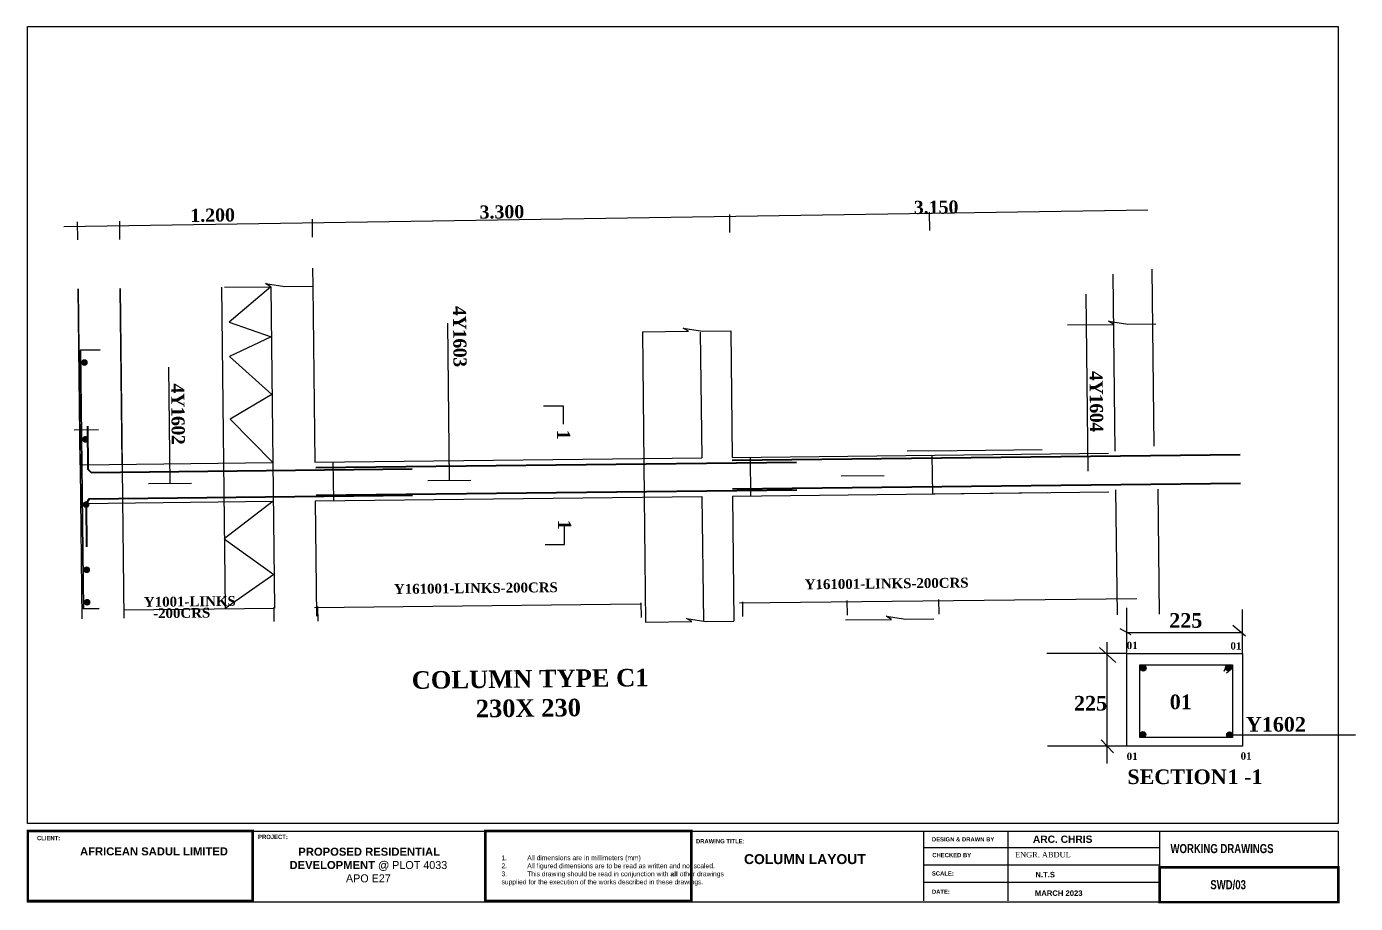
# Model space of a CAD drawing. Header units: inches. Extents: x 23 to 2032867, y 13 to 664695.
# Drawn here: x 1765498 to 1801894, y 347051 to 371059 of the extents above; entities that cross this region are included whole.
import ezdxf

# ---------------------------------------------------------------- set-up
doc = ezdxf.new("R2010")
doc.units = ezdxf.units.IN
doc.header["$MEASUREMENT"] = 0
doc.linetypes.add('CENTER2', pattern=[0.7, 0.5, -0.1, 0, -0.1])
for name, color, linetype in [('Annotation - Text', 7, 'Continuous'), ('dimensions', 1, 'Continuous'), ('F5', 5, 'Continuous'), ('FDNTX', 7, 'Continuous')]:
    doc.layers.add(name, color=color, linetype=linetype)
doc.styles.add('GENERATED_STYLE_3', font='arialbd.ttf')
doc.styles.add('NEW', font='swisseb.ttf', dxfattribs={"width": 0.75})
doc.styles.add('SIMPLEX8', font='simplexd.shx', dxfattribs={"width": 0.8})
doc.styles.get("Standard").update_dxf_attribs({"font": 'arial.ttf'})

msp = doc.modelspace()

# ---------------------------------------------------------------- hatches: boundary and pattern name
h = msp.add_hatch(color=256)
h.dxf.hatch_style = 1
h.set_gradient(color1=(255, 255, 255), one_color=1, tint=1)
h.paths.add_polyline_path([(1795998.355, 353486.559, 1), (1796156.608, 353486.559, 1)])
at = {"linetype": 'CENTER2', "lineweight": 35}
h = msp.add_hatch(color=256, dxfattribs=at)
edge = h.paths.add_edge_path()
edge.add_arc((1796079.57, 353492.331), 79.126, 0, 360)
h = msp.add_hatch(color=256)
h.dxf.hatch_style = 1
h.set_gradient(color1=(255, 255, 255), one_color=1, tint=1)
h.paths.add_polyline_path([(1796000.444, 353492.331, 1), (1796158.696, 353492.331, 1)])
h = msp.add_hatch(color=256)
h.dxf.hatch_style = 1
h.set_gradient(color1=(255, 255, 255), one_color=1, tint=1)
h.paths.add_polyline_path([(1798329.855, 353491.559, 1), (1798488.108, 353491.559, 1)])
h = msp.add_hatch(color=256, dxfattribs=at)
edge = h.paths.add_edge_path()
edge.add_arc((1798415.416, 353499.173), 79.126, 0, 360)
h = msp.add_hatch(color=256)
h.dxf.hatch_style = 1
h.set_gradient(color1=(255, 255, 255), one_color=1, tint=1)
h.paths.add_polyline_path([(1798336.29, 353499.173, 1), (1798494.542, 353499.173, 1)])
h = msp.add_hatch(color=256)
h.dxf.hatch_style = 1
h.set_gradient(color1=(255, 255, 255), one_color=1, tint=1)
h.paths.add_polyline_path([(1795987.855, 351680.059, 1), (1796146.108, 351680.059, 1)])
h = msp.add_hatch(color=256, dxfattribs=at)
edge = h.paths.add_edge_path()
edge.add_arc((1796074.528, 351679.504), 79.126, 0, 360)
h = msp.add_hatch(color=256)
h.dxf.hatch_style = 1
h.set_gradient(color1=(255, 255, 255), one_color=1, tint=1)
h.paths.add_polyline_path([(1795995.402, 351679.504, 1), (1796153.654, 351679.504, 1)])
h = msp.add_hatch(color=256)
h.dxf.hatch_style = 1
h.set_gradient(color1=(255, 255, 255), one_color=1, tint=1)
h.paths.add_polyline_path([(1798362.855, 351669.559, 1), (1798521.108, 351669.559, 1)])
h = msp.add_hatch(color=256, dxfattribs=at)
edge = h.paths.add_edge_path()
edge.add_arc((1798447.108, 351669.826), 79.126, 0, 360)
h = msp.add_hatch(color=256)
h.dxf.hatch_style = 1
h.set_gradient(color1=(255, 255, 255), one_color=1, tint=1)
h.paths.add_polyline_path([(1798367.982, 351669.826, 1), (1798526.234, 351669.826, 1)])

# ---------------------------------------------------------------- linework, layer by layer
for p, q in [((1766521.487, 365583.552), (1796210.602, 366045.588)), ((1773318.919, 365787.538), (1773324.539, 365288.992)), ((1784746.9, 365916.362), (1784752.52, 365417.815)), ((1790218.884, 365977.945), (1790224.504, 365479.399)), ((1766887.52, 365715.039), (1766893.14, 365216.493)), ((1768041.003, 365728.042), (1768046.623, 365229.495)), ((1773334.023, 364447.649), (1773339.643, 363949.102)), ((1796384.761, 359573.366), (1796330.198, 364413.656)), ((1795316.345, 359435.952), (1795261.782, 364276.242)), ((1766962.526, 359061.254), (1766908.244, 363876.604)), ((1766908.244, 363876.604), (1767010.026, 354847.476)), ((1768116.009, 359074.257), (1768061.727, 363889.606)), ((1768061.727, 363889.606), (1768163.509, 354860.479)), ((1770836.451, 363920.885), (1770935.635, 355122.246)), ((1772186.16, 363936.1), (1771043.486, 362964.26)), ((1772186.16, 363936.1), (1772285.344, 355137.461)), ((1773339.643, 363949.102), (1773393.925, 359133.753)), ((1794571.17, 358889.887), (1794516.607, 363730.176)), ((1771043.486, 362964.26), (1772201.603, 362566.222)), ((1777083.717, 358637.582), (1777035.254, 362936.801)), ((1772201.603, 362566.222), (1771054.039, 362028.106)), ((1782363.741, 362702.95), (1782414.738, 358178.96)), ((1782363.741, 362702.95), (1782363.741, 362702.95)), ((1782363.741, 362702.95), (1782363.741, 362702.95)), ((1783948.955, 362692.756), (1783989.256, 359254.214)), ((1784782.811, 362730.714), (1784821.906, 359262.577)), ((1771054.039, 362028.106), (1772219.372, 360989.855)), ((1769431.871, 358551.325), (1769395.976, 361735.535)), ((1772219.372, 360989.855), (1771073.449, 360306.256)), ((1771073.449, 360306.256), (1772240.442, 359120.751)), ((1773393.925, 359133.753), (1783989.256, 359254.214)), ((1784821.906, 359262.577), (1795132.124, 359378.801)), ((1785316.789, 359268.156), (1785328.697, 358211.808)), ((1789619.619, 359441.93), (1790798.027, 359455.214)), ((1790209.253, 359447.53), (1793317.04, 359482.563)), ((1790295.786, 359325.229), (1790307.694, 358268.882)), ((1767014.135, 359061.836), (1772240.442, 359120.751)), ((1773888.808, 359139.332), (1773900.716, 358082.985)), ((1768840.341, 358544.657), (1770018.749, 358557.941)), ((1776492.187, 358630.914), (1777670.595, 358644.198)), ((1787806.028, 358758.451), (1788984.436, 358771.735)), ((1773405.833, 358077.406), (1783997.206, 358196.699)), ((1782414.738, 358178.96), (1782453.359, 354752.912)), ((1783997.206, 358196.699), (1784038.134, 354781.67)), ((1784833.814, 358206.23), (1795144.032, 358322.453)), ((1784833.814, 358206.23), (1784872.429, 354780.677)), ((1790305.798, 358267.813), (1793473.845, 358303.526)), ((1795325.927, 358379.579), (1795364.542, 354954.058)), ((1796479.41, 358392.582), (1796518.024, 354967.06)), ((1766978.077, 358004.948), (1772252.35, 358064.403)), ((1772252.35, 358064.403), (1770914.138, 357029.221)), ((1773405.833, 358077.406), (1773441.426, 354919.975)), ((1770914.138, 357029.221), (1772274.967, 356058.077)), ((1772274.967, 356058.077), (1770935.635, 355122.246)), ((1773385.168, 355149.859), (1782307.662, 355250.439)), ((1782322.678, 355278.92), (1782327.185, 354879.147)), ((1785021.049, 355281.026), (1795909.832, 355403.772)), ((1785106.463, 355310.301), (1785110.97, 354910.527)), ((1787966.842, 355342.445), (1787971.348, 354942.671)), ((1790476.827, 355370.739), (1790481.334, 354970.965)), ((1768160.911, 355090.968), (1772285.344, 355137.461)), ((1772270.53, 355165.606), (1772275.037, 354765.832)), ((1773470.582, 355179.133), (1773475.089, 354779.36)), ((1795630.991, 353918.339), (1795630.991, 355142.707)), ((1798800.472, 353890.305), (1798800.472, 355097.107)), ((1795441.49, 354576.79), (1795745.308, 354410.947)), ((1798537.041, 354671.518), (1798885.621, 354376.915)), ((1795082.463, 354205.343), (1795082.463, 350882.176)), ((1795630.991, 354469.672), (1798800.472, 354469.672)), ((1795630.991, 353890.305), (1793438.508, 353890.305)), ((1795331.163, 353651.488), (1794883.157, 354055.093)), ((1798447.108, 351669.826), (1801894.108, 351669.826)), ((1795630.991, 351357.73), (1793456.589, 351357.73)), ((1795266.041, 351172.446), (1794927.382, 351528.05)), ((1783705.08, 349032.66), (1801423.463, 349032.66)), ((1796534.479, 348038.149), (1796534.479, 349032.66)), ((1790077.714, 348580.098), (1796534.479, 348580.098)), ((1765533.382, 347121.36), (1765533.382, 348256.335)), ((1790077.714, 348108.873), (1796534.479, 348108.873)), ((1790077.714, 347637.648), (1796534.479, 347637.648)), ((1768976.704, 347121.36), (1771692.322, 347121.36)), ((1781508.279, 347121.36), (1783705.08, 347121.36))]:
    msp.add_line(p, q)
at = {"lineweight": 35}
msp.add_line((1766978.734, 362202.248), (1767058.574, 355119.675), dxfattribs=at)
at = {"linetype": 'Continuous'}
msp.add_line((1767471.987, 360013.605), (1766800.448, 360006.035), dxfattribs=at)
at = {"lineweight": 40}
for p, q in [((1767166.897, 360118.323), (1767180.21, 358937.364)), ((1784822.725, 359189.945), (1798738.808, 359346.817)), ((1767270.274, 358849.307), (1767180.21, 358937.364)), ((1767270.274, 358849.307), (1776063.194, 358948.427)), ((1773423.145, 358984.452), (1786585.671, 359132.828)), ((1784831.598, 358402.776), (1798747.681, 358559.647)), ((1767210.6, 358125.93), (1776071.339, 358225.814)), ((1773431.659, 358229.14), (1786594.185, 358377.516)), ((1767210.6, 358125.93), (1767127.138, 357999.738)), ((1767127.138, 357999.738), (1767140.451, 356818.779))]:
    msp.add_line(p, q, dxfattribs=at)
at = {"lineweight": 9}
msp.add_line((1771692.322, 349032.66), (1778064.957, 349032.66), dxfattribs=at)
for points in [[(1770920.573, 363921.338), (1770920.573, 363921.338), (1772186.163, 363935.864), (1772040.407, 364023.786), (1772572.239, 363940.295), (1773339.643, 363949.102)], [(1794009.336, 362889.334), (1794009.336, 362889.334), (1795274.926, 362903.859), (1795129.17, 362991.782), (1795661.002, 362908.29), (1796428.406, 362917.098)], [(1782363.741, 362702.95), (1782363.741, 362702.95), (1783629.331, 362717.475), (1783483.574, 362805.398), (1784015.406, 362721.906), (1784782.811, 362730.714)], [(1779654.913, 360671.825), (1780192.179, 360677.882), (1780197.84, 360175.713)], [(1779697.714, 356874.966), (1780234.98, 356881.023), (1780229.319, 357383.191)], [(1787925.343, 354814.528), (1787925.343, 354814.528), (1789190.933, 354829.053), (1789045.176, 354916.976), (1789577.008, 354833.484), (1790344.413, 354842.292)], [(1782453.359, 354752.912), (1782453.359, 354752.912), (1783718.949, 354767.438), (1783573.192, 354855.36), (1784105.024, 354771.869), (1784872.429, 354780.677)], [(1795987.763, 353587.929), (1798379.018, 353587.929), (1798523.911, 353587.929), (1798523.911, 351591.928), (1795987.763, 351591.928), (1795987.763, 353587.929)], [(1798379.018, 353587.929), (1798295.022, 353410.531), (1798379.018, 353587.929), (1798523.911, 353587.929), (1798523.911, 353489.106), (1798361.733, 353350.974)]]:
    msp.add_lwpolyline(points)
at = {"linetype": 'Continuous', "lineweight": 35}
msp.add_lwpolyline([(1767514.443, 362208.287), (1766978.734, 362202.248), (1767058.574, 355119.675), (1767486.681, 355124.5)], dxfattribs=at)
for points in [[(1795630.991, 353890.305), (1798800.472, 353890.305), (1798800.472, 351357.73), (1795630.991, 351357.73)], [(1801423.463, 347086.368), (1765524.034, 347086.368), (1765533.382, 349032.66), (1801423.463, 349032.66)]]:
    msp.add_lwpolyline(points, close=True)
at = {"const_width": 69.984}
for points in [[(1765533.382, 349032.66), (1771692.322, 349032.66), (1771692.322, 347121.36), (1765533.382, 347121.36)], [(1778064.957, 349032.66), (1783705.08, 349032.66), (1783705.08, 347121.36), (1778064.957, 347121.36)], [(1796534.479, 348038.149), (1801423.463, 348038.149), (1801423.463, 347086.368), (1796534.479, 347086.368)]]:
    msp.add_lwpolyline(points, close=True, dxfattribs=at)
for centre, radius in [((1796079.57, 353492.331), 79.126), ((1796079.57, 353492.331), 64.473), ((1798415.416, 353499.173), 79.126), ((1798415.416, 353499.173), 64.473), ((1796074.528, 351679.504), 79.126), ((1796066.982, 351668.957), 64.473), ((1798447.108, 351669.826), 79.126), ((1798440.827, 351660.402), 64.473)]:
    msp.add_circle(centre, radius)
at = {"layer": 'dimensions', "color": 7}
msp.add_lwpolyline([(1801423.463, 349241.756), (1765524.034, 349241.756), (1765524.034, 371058.807), (1801423.463, 371058.807)], close=True, dxfattribs=at)
at = {"layer": 'F5', "color": 0, "lineweight": -2}
for p, q in [((1790077.714, 347121.36), (1790077.714, 349032.66)), ((1792374.693, 349032.66), (1792374.693, 347121.36))]:
    msp.add_line(p, q, dxfattribs=at)
at = {"layer": 'FDNTX', "color": 0, "const_width": 91.26}
for points in [[(1767083.61, 361906.899, 1), (1767084.639, 361815.644, 1)], [(1767107.332, 359802.564, 1), (1767108.36, 359711.31, 1)], [(1767127.464, 358016.621, 1), (1767128.493, 357925.367, 1)], [(1767147.596, 356230.701, 1), (1767148.625, 356139.447, 1)], [(1767157.598, 355343.399, 1), (1767158.627, 355252.145, 1)]]:
    msp.add_lwpolyline(points, format="xyb", close=True, dxfattribs=at)

# ---------------------------------------------------------------- texts
at = {"color": 7, "style": 'NEW', "width": 0.75}
msp.add_text(' WORKING DRAWINGS', height=250, dxfattribs=at).set_placement((1796756.463, 348427.732))
at = {"color": 1, "style": 'NEW', "width": 0.75}
msp.add_text('SWD/03', height=250, dxfattribs=at).set_placement((1797919.917, 347437.998))
at = {"attachment_point": 1}
for s, width, heights, insert, char_height, rotation in [('{\\fTimes New Roman|b1|i0|c0|p18;3.300}', 7248.12701, [446.779], (1777903.346, 366160.078), 360, 0.645848), ('{\\fTimes New Roman|b1|i0|c0|p18;3.150}', 7248.12701, [446.779], (1789795.576, 366286.283), 360, 0.645848), ('{\\fTimes New Roman|b1|i0|c0|p18;1.200}', 7248.12701, [446.779], (1769979.535, 366069.578), 360, 0.645848), ('{\\fTimes New Roman|b1|i0|c0|p18;\\T0.95;4Y1603}', 1160.67537, [732.243], (1777534.101, 363413.944), 360, 270.645848), ('{\\fTimes New Roman|b1|i0|c0|p18;\\T0.95;4Y1604}', 1160.67537, [732.243], (1794970.567, 361634.398), 360, 270.645848), ('{\\fTimes New Roman|b1|i0|c0|p18;\\T0.95;4Y1602}', 1160.67537, [732.243], (1769816.917, 361288.341), 360, 270.645848), ('{\\fTimes New Roman|b1|i0|c0|p18;\\T0.95;1}', 678.47253, [131.836], (1780385, 360023.35), 360, 270.645848), ('{\\fTimes New Roman|b1|i0|c0|p18;\\T0.95;1}', 678.47253, [131.836], (1780412.797, 357557.507), 360, 270.645848), ('{\\fTimes New Roman|b1|i0|c0|p18;\\H0.5x;Y161001-LINKS-200CRS}', 7248.12701, [446.779], (1786810.345, 355920.889), 540, 0.645848), ('{\\fTimes New Roman|b1|i0|c0|p18;\\H0.5x;Y161001-LINKS-200CRS}', 7248.12701, [446.779], (1775559.739, 355794.065), 540, 0.645848), ('{\\fTimes New Roman|b1|i0|c0|p18;\\H0.5x;-200CRS\\Ftxt|c0;\\H1.3333x; }', 7248.12701, [446.779], (1768962.96, 355129.975), 540, 0.645848), ('\\pi488.80339;{\\fTimes New Roman|b1|i0|c0|p18;COLUMN TYPE C1\\P\\pi2235.04616;230X 230}', 7248.12701, [1370.694], (1775555.184, 353399.927), 480, 0.645848)]:
    msp.add_mtext_dynamic_manual_height_columns(s, width=width, gutter_width=1, heights=heights, dxfattribs=dict(at, insert=insert, char_height=char_height, rotation=rotation))
note = msp.add_mtext_dynamic_manual_height_columns('{\\fTimes New Roman|b1|i0|c0|p18;\\H0.5x;Y1001-LINKS\\P}', width=7248.12701, gutter_width=1, heights=[446.779, 0], dxfattribs=dict(insert=(1768711.629, 355440.207), char_height=540, attachment_point=1, rotation=0.645848))
for column, words in zip(note.columns.linked_columns, ['{\\H0.66665x; }']):
    column.text = words
for s, gutter_width, insert, char_height in [('{\\fTimes New Roman|b1|i0|c0|p18;225}', 1, (1796794.063, 355000.184), 400), ('{\\fTimes New Roman|b1|i0|c0|p18;01}', 1, (1795628.102, 354215.401), 200.001), ('{\\fTimes New Roman|b1|i0|c0|p18;01}', 1, (1798470.102, 354200.901), 200.001), ('{\\fTimes New Roman|b1|i0|c0|p18;225}', 1, (1794186.926, 352732.68), 400), ('{\\fTimes New Roman|b1|i0|c0|p18;01}', 1, (1796808.602, 352768.798), 400), ('{\\fTimes New Roman|b1|i0|c0|p18;Y1602}', 0, (1798893.791, 352154.506), 400), ('{\\fTimes New Roman|b1|i0|c0|p18;01}', 1, (1795628.102, 351178.901), 200.001), ('{\\fTimes New Roman|b1|i0|c0|p18;01}', 1, (1798749.602, 351187.401), 200.001)]:
    msp.add_mtext_dynamic_manual_height_columns(s, width=2744.59348, gutter_width=gutter_width, heights=[446.779], dxfattribs=dict(at, insert=insert, char_height=char_height))
note = msp.add_mtext_dynamic_manual_height_columns('{\\fTimes New Roman|b1|i0|c0|p18;SECTION }', width=2744.59348, gutter_width=0, heights=[446.779, 0], dxfattribs=dict(insert=(1795648.264, 350718.52), char_height=400, attachment_point=1))
for column, words in zip(note.columns.linked_columns, ['{\\fTimes New Roman|b1|i0|c0|p18;1 -1}']):
    column.text = words
at = {"linetype": 'Continuous', "insert": (1792569.395, 348460.262), "char_height": 150, "attachment_point": 1}
msp.add_mtext_dynamic_manual_height_columns('{\\fTimes New Roman|b0|i0|c0|p18;ENGR. ABDUL}', width=3693.92271, gutter_width=1, heights=[0], dxfattribs=at)
at = {"layer": 'Annotation - Text', "color": 3, "linetype": 'Continuous', "lineweight": 20, "char_height": 220.29504, "width": 4698.6668, "attachment_point": 2, "line_spacing_factor": 0.992596, "style": 'GENERATED_STYLE_3'}
for s, insert in [('\\pi43.81889;AFRICEAN SADUL LIMITED', (1768966.345, 348586.984)), ('\\pi43.81889;PROPOSED RESIDENTIAL DEVELOPMENT @ {\\fStencil|b0|i0|c0|p82;PLOT 4033 APO E27}', (1774859.723, 348576.869))]:
    msp.add_mtext(s, dxfattribs=dict(at, insert=insert))
at = {"layer": 'Annotation - Text', "color": 5, "linetype": 'Continuous', "lineweight": 20, "insert": (1786815.572, 348400.427), "char_height": 271.96918, "width": 4096.10831, "attachment_point": 2, "style": 'GENERATED_STYLE_3'}
msp.add_mtext('COLUMN LAYOUT', dxfattribs=at)
at = {"layer": 'F5', "color": 1, "lineweight": -2, "char_height": 115.28938, "width": 1743.06843, "attachment_point": 4}
for s, insert in [('{\\fArial|b1|i0|c0|p34;CLIENT:}', (1765783.905, 348839.059)), ('{\\fArial|b1|i0|c0|p34;PROJECT:}', (1771839.434, 348872.388)), ('{\\fArial|b1|i0|c0|p34;DRAWING TITLE:}', (1783832.305, 348752.458))]:
    msp.add_mtext(s, dxfattribs=dict(at, insert=insert))
at = {"layer": 'F5', "color": 0, "lineweight": -2, "attachment_point": 4}
for s, insert, char_height, width in [('{\\fArial|b1|i0|c0|p34;DESIGN & DRAWN BY}', (1790294.005, 348804.612), 115.28938, 2101.56602), ('{\\fArial|b1|i0|c0|p34;ARC. CHRIS}', (1793060.421, 348807.523), 200, 2101.56602), ('{\\fArial|b1|i0|c0|p34;CHECKED BY}', (1790304.425, 348373.356), 115.28938, 1743.06843), ('{\\fArial|b1|i0|c0|p34;SCALE:}', (1790294.005, 347871.032), 115.28938, 1743.06843), ('{\\fArial|b1|i0|c0|p34;N.T.S}', (1793129.383, 347839.247), 150, 2101.56602), ('{\\fArial|b1|i0|c0|p34;DATE:}', (1790294.005, 347371.672), 115.28938, 1743.06843), ('{\\fArial|b1|i0|c0|p34;MARCH 2023}', (1793115.837, 347331.401), 150, 2101.56602)]:
    msp.add_mtext(s, dxfattribs=dict(at, insert=insert, char_height=char_height, width=width))
at = {"layer": 'F5', "color": 0, "lineweight": -2, "insert": (1778505.082, 348097.786), "char_height": 176.536858, "width": 5375.14343, "attachment_point": 4, "style": 'SIMPLEX8'}
msp.add_mtext('\\pt1.83722;{\\fArial|b1|i0|c0|p34;\\H0.99997x;\\L\\P\\pi-0.97307,l0.97307,t706.14743;\\fArial|b0|i0|c0|p34;\\H0.7476x;\\l1.^IAll dimensions are in millimeters (mm)\\P2.^IAll figured dimensions are to be read as written and not scaled.\\P3.^IThis drawing should be read in conjunction with \\fArial|b1|i0|c0|p34;all\\fArial|b0|i0|c0|p34; other drawings \\P\\pi0,t3.89193;supplied for the execution of the works described in these drawings.}', dxfattribs=at)

doc.saveas('drawing.dxf')
